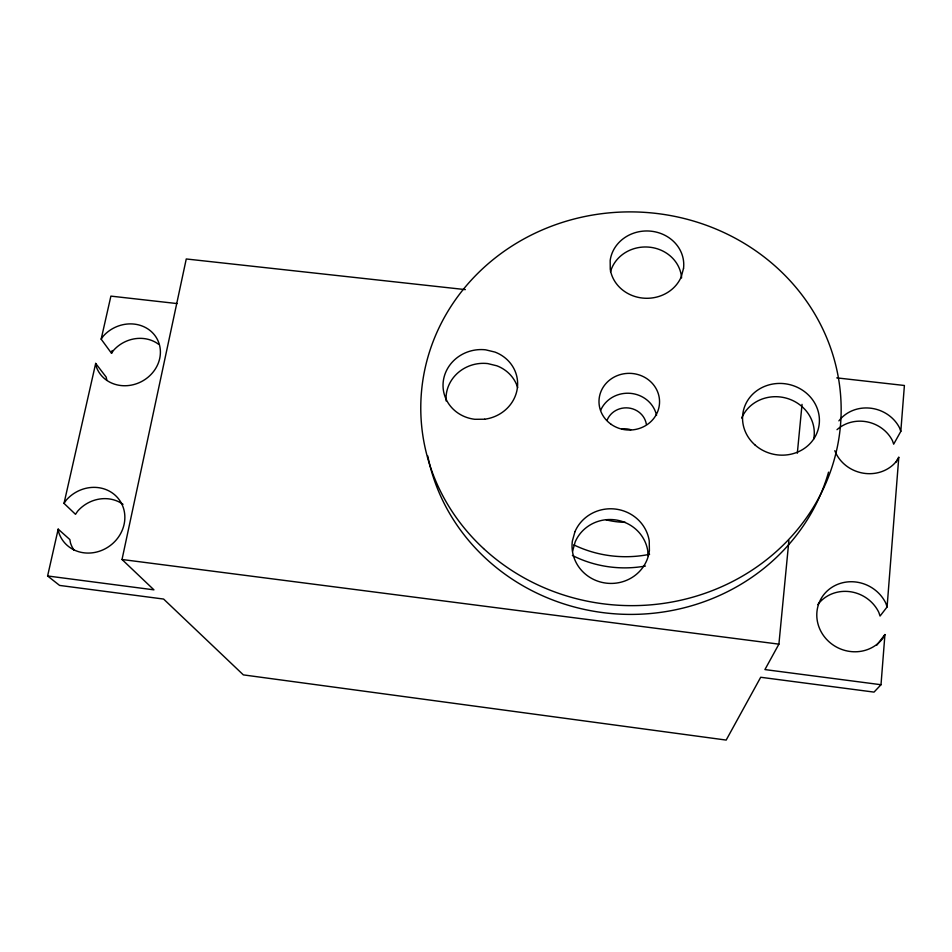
<?xml version="1.0" encoding="UTF-8"?>
<svg xmlns="http://www.w3.org/2000/svg" width="952" height="952" viewBox="0 0 952 952"><rect width="100%" height="100%" fill="white"/><g stroke="black" fill="none" stroke-linecap="round" stroke-linejoin="round"><path stroke-width="1.43" d="M74.149 550.363A34.034 31.142 -36.5 0 1 70.507 543.057L69.853 539.558L58.191 529.133L47.6 575.972L59.595 585.42L163.613 599.058L243.355 674.885L726.174 740.073L760.696 677.265L874.031 692.104L881.005 684.726L884.932 634.544L876.709 645.266M817.768 604.627A35.914 33.796 27.8 0 1 878.815 612.338L880.053 616.051L887.086 606.959L898.783 457.305L895.939 462.208M837.022 429.673A34.653 31.963 17.3 0 1 892.464 440.681L893.678 444.167L900.806 431.399L904.4 385.489L836.76 377.873M881.005 684.726L764.92 669.577L778.903 644.147L788.899 540.534M797.324 453.212L802.036 404.362M47.6 575.972L153.938 589.847L122.023 559.49L186.259 258.968L465.373 289.61M177.072 303.569L110.896 296.12L101.162 339.15L111.527 353.299L112.157 350.491M123.01 504.322A34.034 31.142 -36.5 0 0 77.624 511.2L75.505 514.318L64.022 503.382L95.676 363.414L106.196 377.111L106.85 380.407M572.616 551.148L575.151 541.974A37.961 36.569 5.1 0 1 614.861 519.816A37.961 36.569 5.1 0 1 647.8 551.006L647.872 555.778M884.932 634.544L883.075 637.983A36.771 34.546 27.3 0 1 827.728 640.541A36.771 34.546 27.3 0 1 831.893 587.324A36.771 34.546 27.3 0 1 885.812 603.163L887.086 606.959M898.783 457.305L896.998 460.554A35.462 32.63 17 0 1 863.571 473.227A35.462 32.63 17 0 1 834.809 450.712M64.022 503.382L66.188 500.193A34.807 31.773 -36.2 0 1 117.905 498.051A34.807 31.773 -36.2 0 1 106.624 547.971A34.807 31.773 -36.2 0 1 58.846 532.715L58.191 529.133M111.527 353.299L113.562 350.348A32.796 29.607 -28.1 0 1 158.722 344.362M101.162 339.15L103.256 336.139A33.522 30.166 -27.9 0 1 153.51 333.795A33.522 30.166 -27.9 0 1 142.883 380.824A33.522 30.166 -27.9 0 1 96.331 366.782L95.676 363.414M122.023 559.49L778.903 644.147M900.806 431.399L899.557 427.853A35.462 32.63 17 0 0 838.902 420.867M828.549 472.156A205.668 193.077 2 0 1 621.965 614.23A205.668 193.077 2 0 1 427.757 455.937M446.131 400.947A36.569 34.26 -9.9 0 1 487.721 363.581L496.849 365.794A36.569 34.26 -9.9 0 1 517.686 387.666M741.679 418.083A37.711 35.045 12.3 0 1 786.84 398.305A37.711 35.045 12.3 0 1 813.722 439.003M610.506 271.725A36.152 33.046 0.5 0 1 648.895 247.127A36.152 33.046 0.5 0 1 681.584 277.936M600.664 410.288A29.31 27.525 1.9 0 1 630.545 393.354A29.31 27.525 1.9 0 1 656.547 415.405M625.286 522.327A78.671 74.268 2.5 0 1 606.138 519.828M645.432 566.023A110.813 104.898 2.7 0 1 572.39 555.468M649.585 554.314A113.633 107.29 2.4 0 1 573.83 544.889M607.293 419.749A20.385 19.171 2 0 1 628.617 407.992A20.385 19.171 2 0 1 646.36 424.318M621.906 428.959A19.659 18.564 2.4 0 1 630.771 429.721M683.536 268.345L681.227 276.901A36.926 33.665 0.3 0 1 642.529 298.059A36.926 33.665 0.3 0 1 610.256 269.261L610.173 260.491A36.926 33.665 0.3 0 1 651.097 231.193A36.926 33.665 0.3 0 1 683.536 268.345M574.948 531.704L572.354 541.069A38.818 37.318 4.6 0 0 606.115 583.124A38.818 37.318 4.6 0 0 649.395 550.649L649.24 540.891A38.818 37.318 4.6 0 0 615.551 509.082A38.818 37.318 4.6 0 0 574.948 531.704M484.651 419.225L474.846 419.296A37.366 34.915 -9.9 0 1 443.418 380.312A37.366 34.915 -9.9 0 1 485.639 349.824L494.957 352.073A37.366 34.915 -9.9 0 1 517.245 388.773A37.366 34.915 -9.9 0 1 484.651 419.225M483.557 548.542A210.202 196.862 1.8 0 0 834.44 458.923A210.202 196.862 1.8 0 0 574.913 218.805A210.202 196.862 1.8 0 0 483.557 548.542M611.255 424.402A30.274 28.334 1.6 0 0 659.355 405.017A30.274 28.334 1.6 0 0 617.217 375.647A30.274 28.334 1.6 0 0 611.255 424.402M755.245 445.179A38.544 35.736 12 0 0 818.565 427.853A38.544 35.736 12 0 0 769.133 384.846A38.544 35.736 12 0 0 755.245 445.179"/></g></svg>
